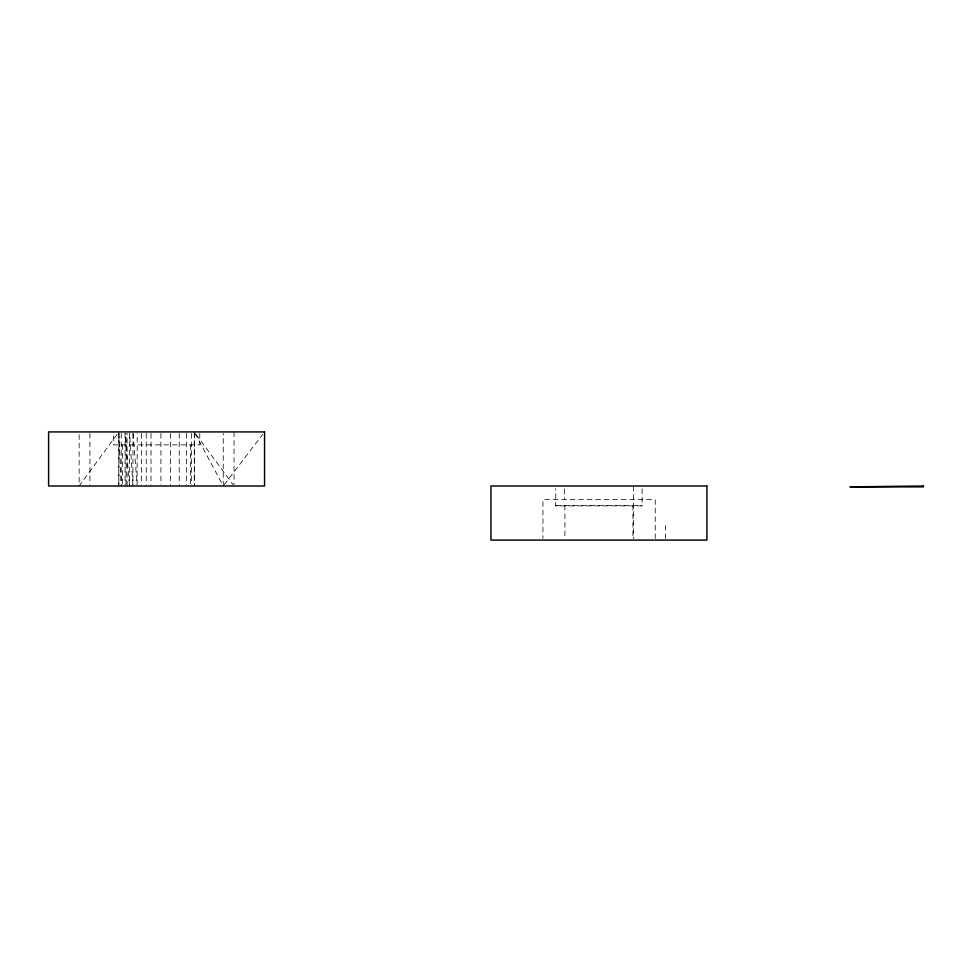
<?xml version="1.0" encoding="UTF-8"?>
<svg xmlns="http://www.w3.org/2000/svg" width="972" height="972" viewBox="0 0 972 972"><rect width="100%" height="100%" fill="white"/><g stroke="black" fill="none" stroke-linecap="round" stroke-linejoin="round"><path stroke-width="0.73" stroke-dasharray="4.86 3.65" d="M118.827 484.493L118.9 433.427L121.172 484.493M223.244 486L223.244 433.427M665.577 538.61L665.577 525.39M126.056 484.53L126.068 433.354M127.077 486L127.077 433.427M117.126 434.326L79.133 486L79.133 433.427M224.168 484.797L262.732 434.326M555.729 505.404L642.115 505.404M196.04 434.326L233.159 484.797M194.983 433.245L222.539 484.676M129.373 484.493L125.157 433.354M133.079 433.427L137.101 484.493L137.21 433.427M132.86 484.493L129.604 433.427L129.507 486M655.237 538.585L655.237 499.657L542.935 499.657L542.935 538.585M642.115 488.843L642.115 505.877L555.729 505.877L555.729 488.843M633.623 486L633.683 538.585M632.93 505.404L632.93 538.585M564.902 505.404L564.902 538.585M564.562 489.038L564.562 499.657M234.045 431.92L234.045 484.493M199.782 433.366L199.782 444.884L113.396 444.884L113.396 433.366M194.339 433.427L194.339 486M194.279 431.92L194.279 486M191.46 433.427L191.46 484.493M190.597 444.884L190.597 484.53M186.357 433.427L186.357 484.493M179.225 433.427L179.225 486M170.562 433.427L170.562 486M160.927 433.427L160.927 484.493M151.012 433.427L151.012 484.493M146.237 433.427L146.237 484.493M141.462 433.427L141.462 484.493M132.957 433.427L132.957 486M125.06 433.427L125.06 486M122.569 444.884L122.569 484.53M121.233 433.427L121.233 486M118.888 431.92L118.827 486M89.922 433.427L89.922 484.493"/><path stroke-width="1.46" d="M923.4 486L849.965 486.875L923.4 486.875L923.4 486M264.566 431.92L48.6 431.92L48.6 486L264.566 486L264.566 431.92M706.899 486L490.933 486L490.933 540.08L706.899 540.08L706.899 486"/></g></svg>
